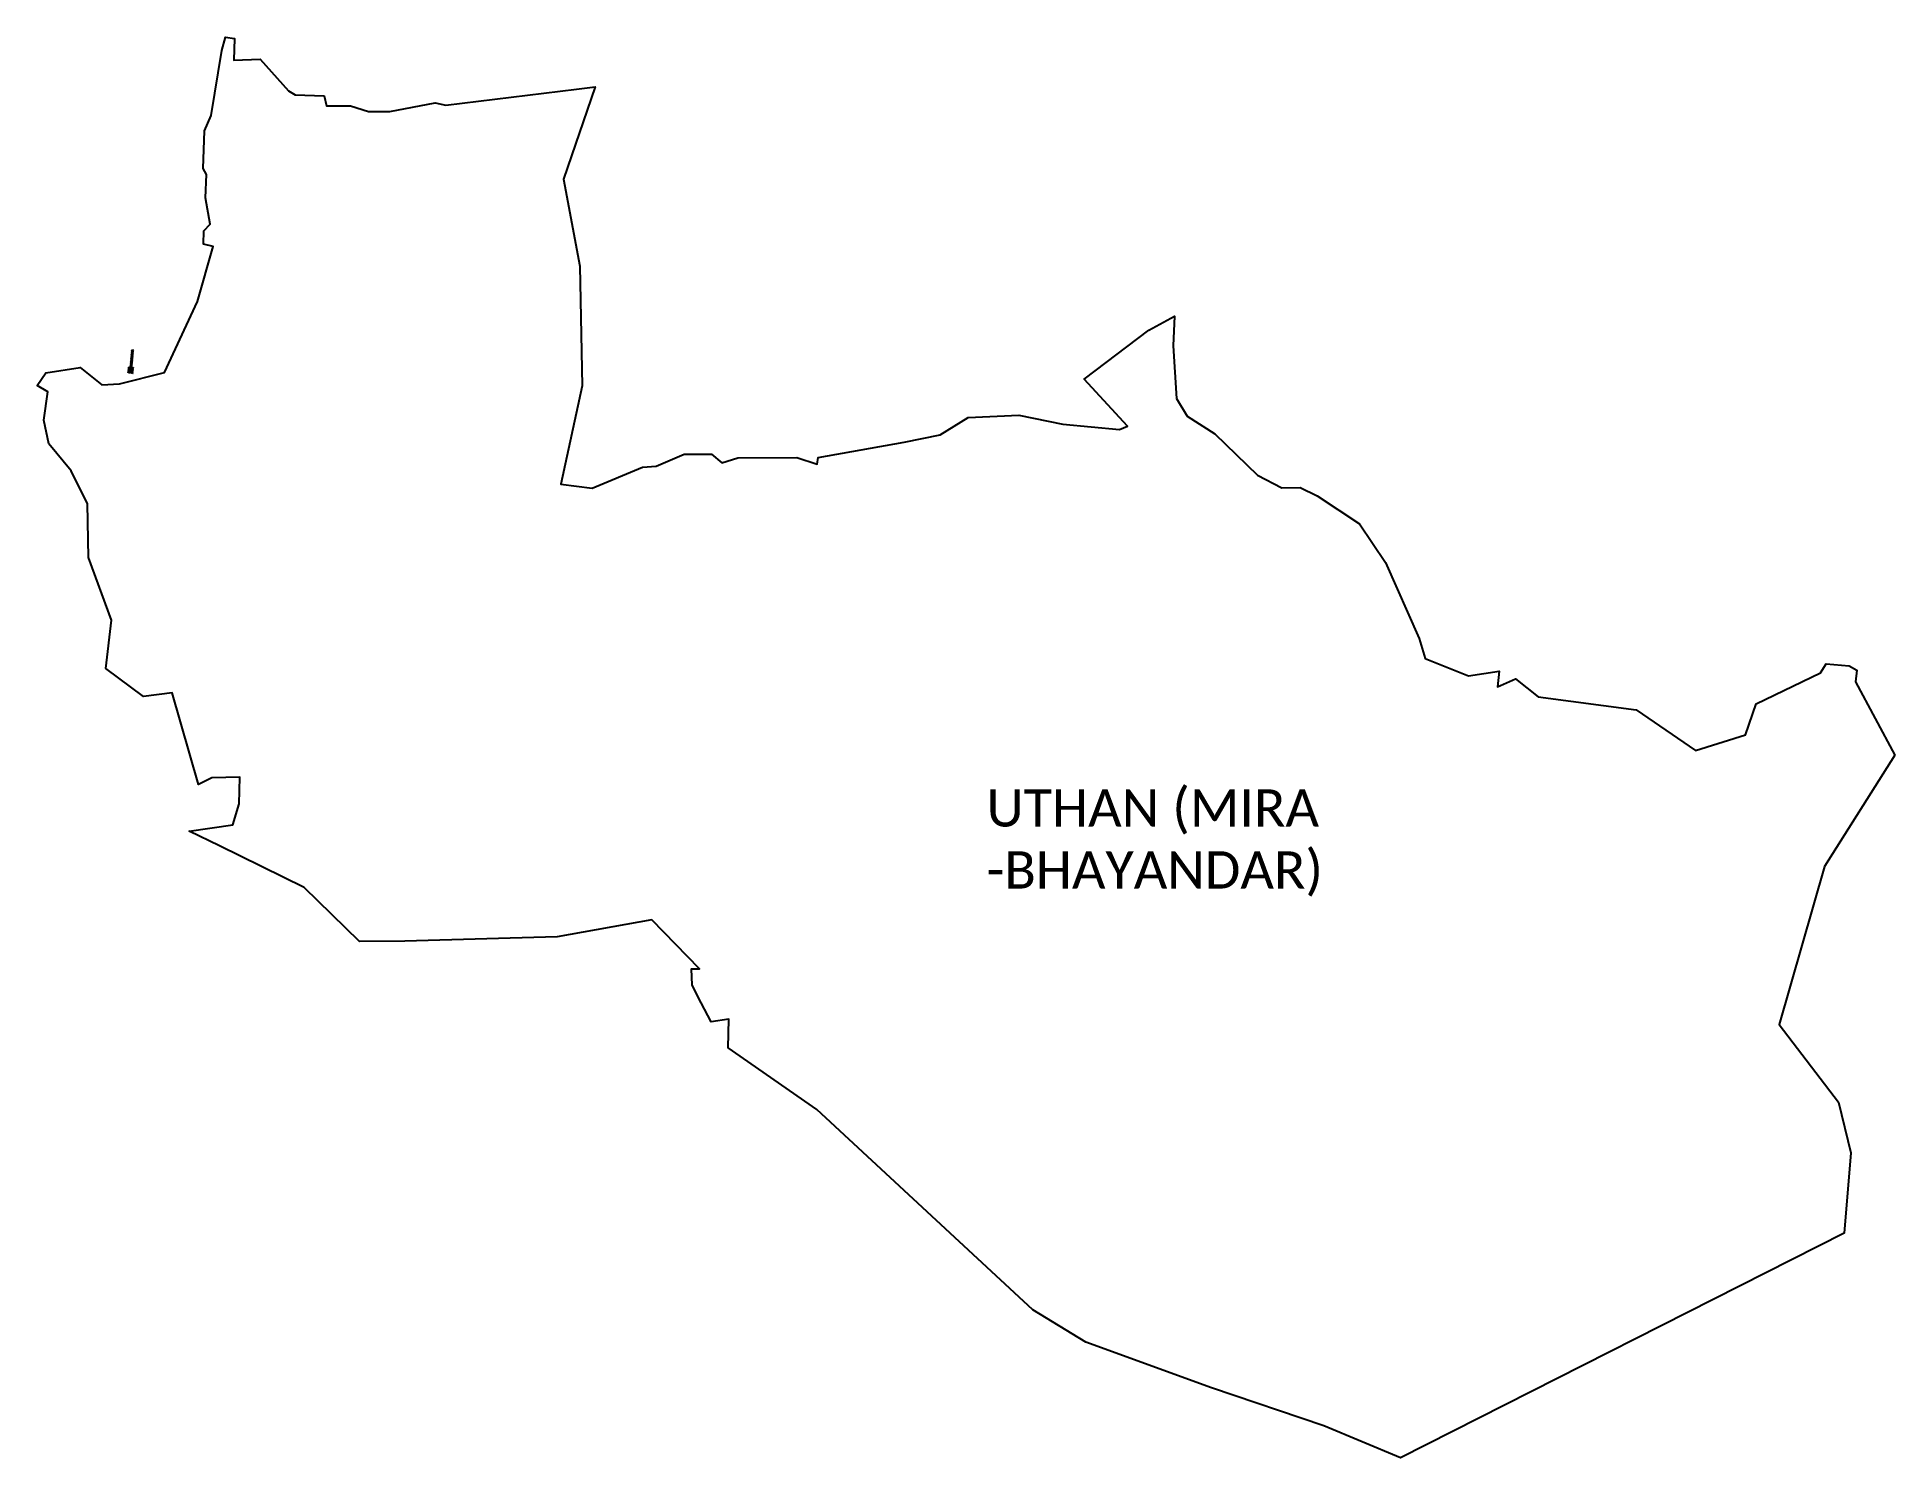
# Model space of a CAD drawing. Header units: metres. Extents: x 266558 to 272982, y 2129475 to 2134388.
import ezdxf

# ---------------------------------------------------------------- set-up
doc = ezdxf.new("R2010")
doc.units = ezdxf.units.M
doc.header["$MEASUREMENT"] = 0
for name, color, linetype in [('JETTY', 51, 'Continuous'), ('JETTY HATCH', 200, 'Continuous'), ('village', 3, 'Continuous'), ('VILLAGE NAME', 250, 'Continuous')]:
    doc.layers.add(name, color=color, linetype=linetype)
doc.styles.get("Standard").update_dxf_attribs({"font": 'arial.ttf'})

msp = doc.modelspace()

# ---------------------------------------------------------------- hatches: boundary and pattern name
at = {"layer": 'JETTY HATCH'}
h = msp.add_hatch(dxfattribs=at)
h.set_pattern_fill('ANSI37', color=256, scale=10)
h.paths.add_polyline_path([(266890.1, 2133225.4), (266872.6, 2133227.5), (266874.5, 2133246.2), (266880, 2133246.2), (266885.4, 2133306.1), (266890.9, 2133305.8), (266885.6, 2133246.1), (266890.3, 2133246.1)])

# ---------------------------------------------------------------- linework, layer by layer
at = {"layer": 'JETTY', "const_width": 0.1}
msp.add_lwpolyline([(266890.1, 2133225.4), (266872.6, 2133227.5), (266874.5, 2133246.2), (266880, 2133246.2), (266885.4, 2133306.1), (266890.9, 2133305.8), (266885.6, 2133246.1), (266890.3, 2133246.1)], close=True, dxfattribs=at)
at = {"layer": 'village', "color": 3, "true_color": 0x00ff00}
msp.add_polyline3d([(272982, 2131904.5, 0), (272738.5, 2131520.4, 0), (272582.3, 2130973, 0), (272786.9, 2130705.1, 0), (272830.4, 2130529.7, 0), (272806.7, 2130252.4, 0), (272806.7, 2130252.4, 0), (271273.1, 2129475.1, 0), (271007.4, 2129586.2, 0), (270618.9, 2129717.7, 0), (270184.2, 2129875.3, 0), (270001.7, 2129986.5, 0), (270001.7, 2129986.5, 0), (270001.7, 2129986.5, 0), (269254.8, 2130679.7, 0), (268948.2, 2130892.8, 0), (268948.2, 2130892.8, 0), (268949.8, 2130991.7, 0), (268889, 2130983.2, 0), (268854.7, 2131048.7, 0), (268823.3, 2131110, 0), (268821.4, 2131165.8, 0), (268848.2, 2131166.2, 0), (268848.2, 2131166.2, 0), (268848.2, 2131166.2, 0), (268848.2, 2131166.2, 0), (268848.2, 2131166.2, 0), (268683.9, 2131335.8, 0), (268356.6, 2131277.2, 0), (268356.6, 2131277.2, 0), (268356.6, 2131277.2, 0), (267829.8, 2131261.4, 0), (267673.1, 2131260.2, 0), (267481.6, 2131446.9, 0), (267188.3, 2131591.4, 0), (267084.3, 2131641.7, 0), (267235.3, 2131664, 0), (267257, 2131736.5, 0), (267258.9, 2131828.2, 0), (267161.9, 2131826.7, 0), (267116.5, 2131803.7, 0), (267025.5, 2132120, 0), (266926.1, 2132107.2, 0), (266795.9, 2132204.5, 0), (266814.8, 2132371.8, 0), (266736, 2132588.6, 0), (266732.6, 2132774.1, 0), (266676.1, 2132887.6, 0), (266598.5, 2132981.6, 0), (266581.4, 2133063.5, 0), (266595.6, 2133161, 0), (266558.2, 2133182.8, 0), (266588.5, 2133227.4, 0), (266707.5, 2133245.4, 0), (266782.3, 2133185.3, 0), (266843.5, 2133189.1, 0), (266998, 2133228.3, 0), (267112.2, 2133473, 0), (267166.4, 2133663.3, 0), (267133.6, 2133672.2, 0), (267135, 2133717.5, 0), (267156, 2133740.4, 0), (267140.1, 2133832.4, 0), (267143.5, 2133912.5, 0), (267132.5, 2133933.4, 0), (267136.5, 2134063.8, 0), (267160.5, 2134117.3, 0), (267196.9, 2134341.8, 0), (267209.5, 2134387.6, 0), (267240.2, 2134382.8, 0), (267238.7, 2134308.6, 0), (267329.1, 2134311.4, 0), (267427.9, 2134202.5, 0), (267450.3, 2134187.9, 0), (267550.9, 2134184.2, 0), (267558.5, 2134150.4, 0), (267641.3, 2134150.3, 0), (267703.7, 2134131, 0), (267778, 2134130.9, 0), (267935, 2134160.3, 0), (267971.3, 2134152.7, 0), (268422.7, 2134207.9, 0), (268488.3, 2134215.9, 0), (268377.8, 2133896.4, 0), (268434.8, 2133596.2, 0), (268442.7, 2133181.8, 0), (268368.6, 2132841.4, 0), (268477.8, 2132828.6, 0), (268651.2, 2132900.5, 0), (268698.6, 2132904.1, 0), (268795.8, 2132945.1, 0), (268889.8, 2132945.2, 0), (268925.6, 2132915.4, 0), (268981.7, 2132932.9, 0), (269184.8, 2132934.2, 0), (269255.6, 2132911.6, 0), (269259.3, 2132933.8, 0), (269555.9, 2132987.3, 0), (269681.3, 2133012.7, 0), (269778, 2133073, 0), (269953, 2133080.3, 0), (270104.6, 2133049.4, 0), (270300.8, 2133030.5, 0), (270328.8, 2133042.6, 0), (270178.3, 2133205.3, 0), (270402.5, 2133374.5, 0), (270490.6, 2133422.5, 0), (270486.6, 2133320.2, 0), (270497.8, 2133137.6, 0), (270535.4, 2133076.7, 0), (270631.1, 2133015.8, 0), (270778.4, 2132872.5, 0), (270862.4, 2132828.7, 0), (270925.1, 2132830.3, 0), (270984.1, 2132801.1, 0), (271130.9, 2132704.7, 0), (271221, 2132571.4, 0), (271336.8, 2132307.7, 0), (271358.2, 2132238.7, 0), (271508.3, 2132178.7, 0), (271613.4, 2132194.8, 0), (271608.2, 2132141.7, 0), (271670.3, 2132168.6, 0), (271749.2, 2132106.9, 0), (272087, 2132061.6, 0), (272292.8, 2131920.6, 0), (272465.4, 2131974.9, 0), (272503, 2132081.8, 0), (272724.4, 2132189.9, 0), (272744.5, 2132220.5, 0), (272824.6, 2132214.3, 0), (272851.1, 2132198.6, 0), (272846.5, 2132158.6, 0)], close=True, dxfattribs=at)

# ---------------------------------------------------------------- texts
at = {"layer": 'VILLAGE NAME', "insert": (269841.1, 2131786.7), "char_height": 128.647, "attachment_point": 1}
msp.add_mtext_dynamic_manual_height_columns('{\\fCalibri|b0|i0|c0|p34;UTHAN (MIRA -BHAYANDAR)}', width=1449.11, gutter_width=643.2, heights=[0], dxfattribs=at)

doc.saveas('drawing.dxf')
